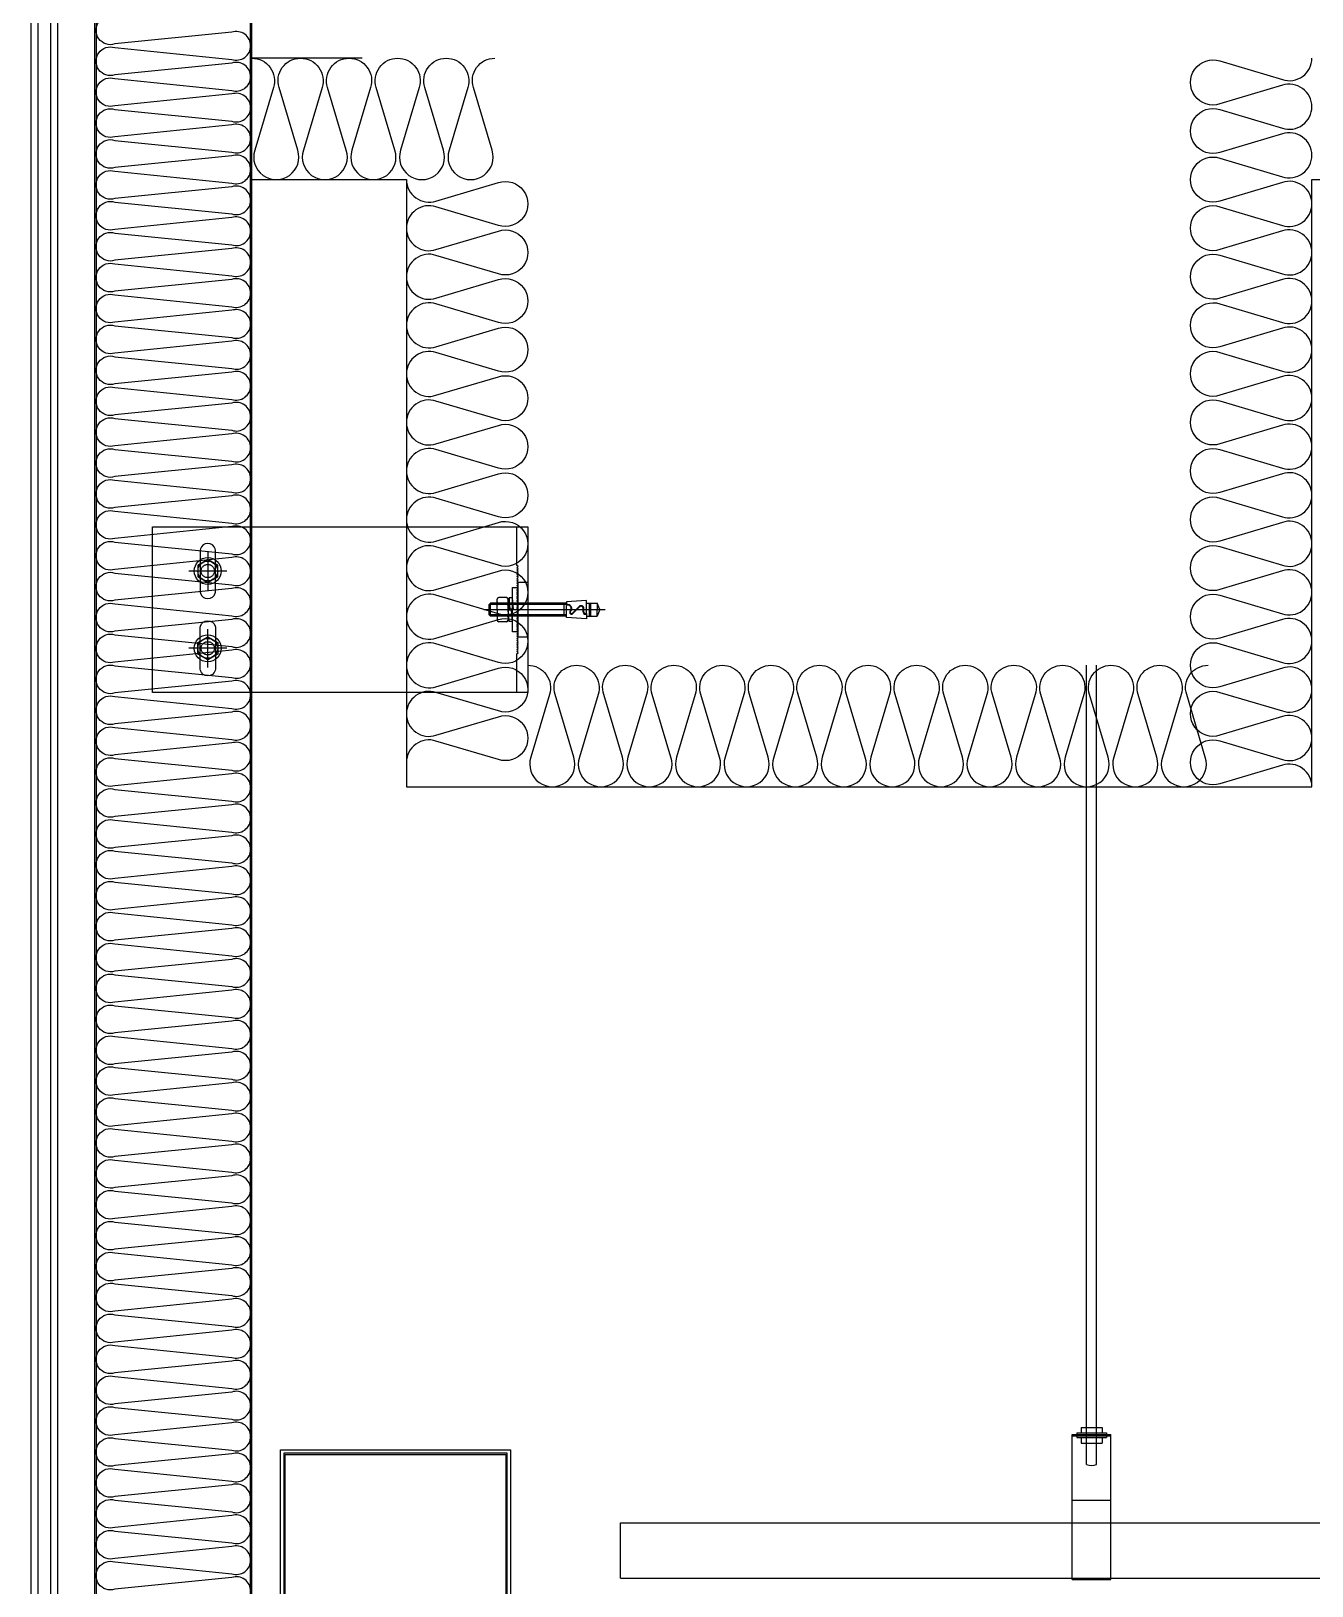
# Model space of a CAD drawing. Header units: millimetres. Extents: x 19868 to 801382, y -4805 to 85279.
# Drawn here: x 744238 to 745398, y 45305 to 46713 of the extents above; entities that cross this region are included whole.
import ezdxf

# ---------------------------------------------------------------- set-up
doc = ezdxf.new("R2010")
doc.units = ezdxf.units.MM
doc.header["$LTSCALE"] = 250
doc.linetypes.add('CENTER2', pattern=[28.575, 19.05, -3.175, 3.175, -3.175])
doc.linetypes.add('HIDDEN', pattern=[9.525, 6.35, -3.175])
for name, color, linetype in [('A-ALU', 4, 'Continuous'), ('A-CEIL', 8, 'Continuous'), ('A-CEIL_EL', 8, 'Continuous'), ('A-ETC-8', 8, 'Continuous'), ('A-WIN', 4, 'Continuous'), ('EGI', 6, 'Continuous'), ('fastener', 1, 'Continuous'), ('ISL', 251, 'Continuous'), ('S-TEEL', 4, 'Continuous')]:
    doc.layers.add(name, color=color, linetype=linetype)

# ---------------------------------------------------------------- blocks, each defined once
blk = doc.blocks.new('m12 set anchor')
at = {"layer": 'A-ETC-8', "color": 1}
for p, q in [((-4.8, 21), (-6, 19.8)), ((-6, 19.8), (6, 19.8)), ((-6, -49), (-6, 19.8)), ((-4.8, 21), (4.8, 21)), ((-4.8, -49), (-4.8, 21)), ((0, 26), (0, -84)), ((6, 19.8), (4.8, 21)), ((4.8, -49), (4.8, 21)), ((6, -49), (6, 19.8)), ((-11, 5.5), (-11, 12.5)), ((-10.8, 3), (-0.5, 4)), ((-10.8, 0), (-10.8, 3)), ((-10.8, 0), (-0.5, 1)), ((-10.8, 0), (0.5, 0)), ((0, 14), (-9.5, 14)), ((0, 4), (-9.5, 4)), ((-5.5, 5.5), (-5.5, 12.5)), ((-0.5, 1), (-0.5, 4)), ((10.7, 3), (-0.5, 3)), ((0, 14), (9.5, 14)), ((0, 4), (9.5, 4)), ((0.5, 2), (10.7, 3)), ((0.5, -1), (0.5, 2)), ((0.5, -1), (10.7, 0)), ((5.5, 5.5), (5.5, 12.5)), ((10.7, 0), (10.7, 3)), ((11, 5.5), (11, 12.5)), ((-8.2, -67), (-7, -49)), ((-7, -49), (0, -49)), ((6, -46.6), (-6, -46.6)), ((2.6, -60.8), (-3.6, -54.7)), ((2.9, -60.5), (-3.2, -54.4)), ((0, -49), (3.9, -49)), ((7, -49), (4.4, -49)), ((8.2, -67), (7, -49)), ((-3.6, -67), (-8.2, -67)), ((-6, -67), (-6, -76.6)), ((6, -69.4), (-6, -69.4)), ((-2.4, -64.1), (1.2, -64.1)), ((-2.4, -64.6), (1.2, -64.6)), ((-2.4, -67), (0, -67)), ((0, -67), (8.2, -67)), ((6, -67), (6, -76.6)), ((6, -70.6), (-6, -70.6)), ((0, -79), (-6, -76.6)), ((-6, -76.6), (0, -76.6)), ((6, -76.6), (0, -76.6)), ((0, -79), (6, -76.6))]:
    blk.add_line(p, q, dxfattribs=at)
for centre, radius, start, end in [((-9.5, 12.5), 1.47, 90, 180), ((-9.5, 5.5), 1.47, 180, 270), ((-7, 12.5), 1.47, 0, 90), ((-7, 5.5), 1.47, 270, 0), ((-4, 12.5), 1.47, 90, 180), ((-4, 5.5), 1.47, 180, 270), ((4, 12.5), 1.47, 0, 90), ((4, 5.5), 1.47, 270, 0), ((7, 12.5), 1.47, 90, 180), ((7, 5.5), 1.47, 180, 270), ((9.5, 12.5), 1.47, 0, 90), ((9.5, 5.5), 1.47, 270, 0), ((-2.4, -53.5), 1.68, 45, 225), ((-2.4, -53.5), 1.2, 45, 225), ((1, -50.1), 3.6, 225, 18.0378), ((1, -50.1), 3.12, 225, 20.9333), ((-2.4, -65.8), 1.68, 90, 225.5847), ((-2.4, -65.8), 1.2, 90, 270), ((1.2, -62.2), 2.4, 270, 45), ((1.2, -62.2), 1.92, 270, 45)]:
    blk.add_arc(centre, radius, start, end, dxfattribs=at)
blk = doc.blocks.new('A$Cd61effbe')
at = {"layer": 'fastener', "linetype": 'CENTER2'}
for p, q in [((-290, 302.6, 0), (-290, 268.1, 0)), ((-272.8, 285.4, 0), (-307.2, 285.4, 0)), ((-290, 198.1, 0), (-290, 232.6, 0)), ((-272.8, 215.4, 0), (-307.2, 215.4, 0))]:
    blk.add_line(p, q, dxfattribs=at)
at = {"layer": 'fastener', "elevation": 0}
for points in [[(-290, 295.8), (-299, 290.6), (-299, 280.2), (-290, 275), (-281, 280.2), (-281, 290.6)], [(-290, 205), (-299, 210.2), (-299, 220.6), (-290, 225.8), (-281, 220.6), (-281, 210.2)]]:
    blk.add_lwpolyline(points, close=True, dxfattribs=at)
at = {"layer": 'fastener'}
for centre, radius in [((-290, 285.4, 0), 12.2), ((-290, 285.4, 0), 9), ((-290, 215.4, 0), 12.2), ((-290, 215.4, 0), 9)]:
    blk.add_circle(centre, radius, dxfattribs=at)
at = {"layer": 'fastener', "linetype": 'HIDDEN'}
for centre in [(-290, 285.4, 0), (-290, 215.4, 0)]:
    blk.add_circle(centre, 6, dxfattribs=at)
at = {"layer": 'S-TEEL', "elevation": 0}
for points in [[(-340, 325.4), (0, 325.4), (0, 175.4), (-340, 175.4)], [(-14, 230.4), (-14, 270.4), (-10, 270.4), (-9, 269.4), (-10, 268.4), (-9, 267.4), (-10, 266.4), (-9, 265.4), (-10, 264.4), (-9, 263.4), (-10, 262.4), (-9, 261.4), (-10, 260.4), (-9, 259.4), (-10, 258.4), (-9, 257.4), (-10, 256.4), (-9, 255.4), (-10, 254.4), (-9, 253.4), (-10, 252.4), (-9, 251.4), (-10, 250.4), (-9, 249.4), (-10, 248.4), (-9, 247.4), (-10, 246.4), (-9, 245.4), (-10, 244.4), (-9, 243.4), (-10, 242.4), (-9, 241.4), (-10, 240.4), (-9, 239.4), (-10, 238.4), (-9, 237.4), (-10, 236.4), (-9, 235.4), (-10, 234.4), (-9, 233.4), (-10, 232.4), (-9, 231.4), (-10, 230.4)]]:
    blk.add_lwpolyline(points, close=True, dxfattribs=at)
at = {"layer": 'S-TEEL'}
blk.add_lwpolyline([(-10, 290.4), (-10, 325.4), (0, 325.4), (0, 175.4), (-10, 175.4), (-10, 210.4), (-9, 211.4), (-10, 212.4), (-9, 213.4), (-10, 214.4), (-9, 215.4), (-10, 216.4), (-9, 217.4), (-10, 218.4), (-9, 219.4), (-10, 220.4), (-9, 221.4), (-10, 222.4), (-9, 223.4), (-10, 224.4), (-9, 225.4), (-10, 226.4), (-9, 227.4), (-10, 228.4), (-9, 229.4), (-10, 230.4), (-9, 231.4), (-10, 232.4), (-9, 233.4), (-10, 234.4), (-9, 235.4), (-10, 236.4), (-9, 237.4), (-10, 238.4), (-9, 239.4), (-10, 240.4), (-9, 241.4), (-10, 242.4), (-9, 243.4), (-10, 244.4), (-9, 245.4), (-10, 246.4), (-9, 247.4), (-10, 248.4), (-9, 249.4), (-10, 250.4), (-9, 251.4), (-10, 252.4), (-9, 253.4), (-10, 254.4), (-9, 255.4), (-10, 256.4), (-9, 257.4), (-10, 258.4), (-9, 259.4), (-10, 260.4), (-9, 261.4), (-10, 262.4), (-9, 263.4), (-10, 264.4), (-9, 265.4), (-10, 266.4), (-9, 267.4), (-10, 268.4), (-9, 269.4), (-10, 270.4), (-9, 271.4), (-10, 272.4), (-9, 273.4), (-10, 274.4), (-9, 275.4), (-10, 276.4), (-9, 277.4), (-10, 278.4), (-9, 279.4), (-10, 280.4), (-9, 281.4), (-10, 282.4), (-9, 283.4), (-10, 284.4), (-9, 285.4), (-10, 286.4), (-9, 287.4), (-10, 288.4), (-9, 289.4), (-10, 290.4)], dxfattribs=at)
at = {"layer": 'S-TEEL', "elevation": 0}
for points in [[(-296.7, 265.4, 0.745357), (-283.3, 265.4, 0.072565), (-283, 267.4), (-283, 303.4, 0.072565), (-283.3, 305.4, 0.745355), (-296.7, 305.4, 0.072565), (-297, 303.4), (-297, 267.4, 0.072565)], [(-296.7, 235.4, -0.745357), (-283.3, 235.4, -0.072565), (-283, 233.4), (-283, 197.4, -0.072565), (-283.3, 195.4, -0.745355), (-296.7, 195.4, -0.072565), (-297, 197.4), (-297, 233.4, -0.072565)]]:
    blk.add_lwpolyline(points, format="xyb", close=True, dxfattribs=at)
at = {"layer": 'S-TEEL', "color": 1, "elevation": 0}
blk.add_lwpolyline([(0, 225.4), (-9, 225.4), (-9, 275.4), (0, 275.4)], close=True, dxfattribs=at)
at = {"layer": 'fastener', "rotation": 90}
blk.add_blockref('m12 set anchor', (-14, 250.4), dxfattribs=at)

msp = doc.modelspace()

# ---------------------------------------------------------------- linework, layer by layer
at = {"layer": 'A-ALU'}
msp.add_lwpolyline([(744669.4, 45275.1), (744669.4, 45425.1), (744467, 45425.1), (744467, 44950.1), (744449.4, 44950.1), (744449.4, 44960.1), (744438.2, 44960.1), (744438.2, 44958.9), (744448.2, 44958.9), (744448.2, 44948.9), (744468.2, 44948.9), (744468.2, 45423.9), (744668.2, 45423.9), (744668.2, 45273.9), (744688.2, 45273.9), (744688.2, 45278.9)], dxfattribs=at)
at = {"layer": 'A-CEIL'}
msp.add_lwpolyline([(744450.4, 44950.1), (744450.4, 44953.1), (744464, 44953.1), (744464, 45428.1), (744672.4, 45428.1), (744672.4, 45278.1), (744669.4, 45278.1)], dxfattribs=at)
at = {"layer": 'A-CEIL_EL'}
for p, q in [((745194.2, 45414.7), (745194.2, 46138.9, 0)), ((745203.2, 45414.7), (745203.2, 46138.9, 0)), ((745185.2, 45443.4), (745212.2, 45443.4)), ((745185.2, 45443.4), (745185.2, 45441.9)), ((745189.2, 45448.4), (745208.2, 45448.4)), ((745189.2, 45448.4), (745189.2, 45443.4)), ((745208.2, 45448.4), (745208.2, 45443.4)), ((745212.2, 45443.4), (745212.2, 45441.9)), ((745181.2, 45310.7), (745181.2, 45441.9)), ((745181.2, 45441.9), (745216.2, 45441.9)), ((745181.2, 45440.7), (745216.2, 45440.7)), ((745185.2, 45440.7), (745185.2, 45439.2)), ((745185.2, 45439.2), (745212.2, 45439.2)), ((745189.2, 45439.2), (745189.2, 45434.2)), ((745189.2, 45434.2), (745208.2, 45434.2)), ((745194.2, 45414.7), (745194.2, 45434.2)), ((745203.2, 45414.7), (745203.2, 45434.2)), ((745208.2, 45439.2), (745208.2, 45434.2)), ((745212.2, 45440.7), (745212.2, 45439.2)), ((745216.2, 45310.7), (745216.2, 45441.9)), ((745181.2, 45382.4), (745216.2, 45382.4)), ((744772.1, 45361.9), (748352.6, 45361.9)), ((744772.1, 45311.9), (744772.1, 45361.9)), ((745181.2, 45361.9), (745216.2, 45361.9)), ((744772.1, 45311.9), (748388.2, 45311.9)), ((745181.2, 45311.9), (745216.2, 45311.9)), ((745181.2, 45310.7), (745216.2, 45310.7))]:
    msp.add_line(p, q, dxfattribs=at)
msp.add_arc((745198.7, 45426.3), 12.4, 248.715, 291.285, dxfattribs=at)
at = {"layer": 'A-WIN'}
for points in [[(744244.2, 44987.4, -0.414214), (744243.2, 44986.4), (744239.2, 44986.4, -0.414214), (744238.2, 44987.4), (744238.2, 47558, -0.414214), (744239.2, 47559), (744243.2, 47559, -0.414214), (744244.2, 47558)], [(744262.2, 44987.4, -0.414214), (744261.2, 44986.4), (744257.2, 44986.4, -0.414214), (744256.2, 44987.4), (744256.2, 47558, -0.414214), (744257.2, 47559), (744261.2, 47559, -0.414214), (744262.2, 47558)]]:
    msp.add_lwpolyline(points, format="xyb", close=True, dxfattribs=at)
at = {"layer": 'EGI', "color": 8}
for p, q in [((744437, 45048.9, 0), (744437, 47496.5, 0)), ((744438.2, 45048.9, 0), (744438.2, 47496.5, 0))]:
    msp.add_line(p, q, dxfattribs=at)
at = {"layer": 'EGI'}
msp.add_lwpolyline([(744295.8, 47525.3, -0.414214), (744297, 47526.5), (744437, 47526.5, -0.414214), (744438.2, 47525.3), (744438.2, 47496.5), (744437, 47496.5), (744437, 47525.3), (744297, 47525.3), (744297, 45020.1), (744437, 45020.1), (744437, 45048.9), (744438.2, 45048.9), (744438.2, 45020.1, -0.414214), (744437, 45018.9), (744297, 45018.9, -0.414214), (744295.8, 45020.1), (744295.8, 47525.3)], format="xyb", dxfattribs=at)
at = {"layer": 'ISL'}
msp.add_line((744538.2, 46688.9), (744438.2, 46688.9, 0), dxfattribs=at)
for points in [[(744437, 45300.1, 0.509267), (744420, 45312.5), (744314, 45301.8, -1.372593), (744314, 45326.5), (744420, 45315.8, 0.509267), (744437, 45328.1, 0.509267), (744420, 45340.5), (744314, 45329.8, -1.372593), (744314, 45354.5), (744420, 45343.8, 0.509267), (744437, 45356.1, 0.509267), (744420, 45368.5), (744314, 45357.8, -1.372593), (744314, 45382.5), (744420, 45371.8, 0.509267), (744437, 45384.1, 0.509267), (744420, 45396.5), (744314, 45385.8, -1.372593), (744314, 45410.5), (744420, 45399.8, 0.509267), (744437, 45412.1, 0.509267), (744420, 45424.5), (744314, 45413.8, -1.372593), (744314, 45438.5), (744420, 45427.8, 0.509267), (744437, 45440.1, 0.509267), (744420, 45452.5), (744314, 45441.8, -1.372593), (744314, 45466.5), (744420, 45455.8, 0.509267), (744437, 45468.1, 0.509267), (744420, 45480.5), (744314, 45469.8, -1.372593), (744314, 45494.5), (744420, 45483.8, 0.509267), (744437, 45496.1, 0.509267), (744420, 45508.5), (744314, 45497.8, -1.372593), (744314, 45522.5), (744420, 45511.8, 0.509267), (744437, 45524.1, 0.509267), (744420, 45536.5), (744314, 45525.8, -1.372593), (744314, 45550.5), (744420, 45539.8, 0.509267), (744437, 45552.1, 0.509267), (744420, 45564.5), (744314, 45553.8, -1.372593), (744314, 45578.5), (744420, 45567.8, 0.509267), (744437, 45580.1, 0.509267), (744420, 45592.5), (744314, 45581.8, -1.372593), (744314, 45606.5), (744420, 45595.8, 0.509267), (744437, 45608.1, 0.509267), (744420, 45620.5), (744314, 45609.8, -1.372593), (744314, 45634.5), (744420, 45623.8, 0.509267), (744437, 45636.1, 0.509267), (744420, 45648.5), (744314, 45637.8, -1.372593), (744314, 45662.5), (744420, 45651.8, 0.509267), (744437, 45664.1, 0.509267), (744420, 45676.5), (744314, 45665.8, -1.372593), (744314, 45690.5), (744420, 45679.8, 0.509267), (744437, 45692.1, 0.509267), (744420, 45704.5), (744314, 45693.8, -1.372593), (744314, 45718.5), (744420, 45707.8, 0.509267), (744437, 45720.1, 0.509267), (744420, 45732.5), (744314, 45721.8, -1.372593), (744314, 45746.5), (744420, 45735.8, 0.509267), (744437, 45748.1, 0.509267), (744420, 45760.5), (744314, 45749.8, -1.372593), (744314, 45774.5), (744420, 45763.8, 0.509267), (744437, 45776.1, 0.509267), (744420, 45788.5), (744314, 45777.8, -1.372593), (744314, 45802.5), (744420, 45791.8, 0.509267), (744437, 45804.1, 0.509267), (744420, 45816.5), (744314, 45805.8, -1.372593), (744314, 45830.5), (744420, 45819.8, 0.509267), (744437, 45832.1, 0.509267), (744420, 45844.5), (744314, 45833.8, -1.372593), (744314, 45858.5), (744420, 45847.8, 0.509267), (744437, 45860.1, 0.509267), (744420, 45872.5), (744314, 45861.8, -1.372593), (744314, 45886.5), (744420, 45875.8, 0.509267), (744437, 45888.1, 0.509267), (744420, 45900.5), (744314, 45889.8, -1.372593), (744314, 45914.5), (744420, 45903.8, 0.509267), (744437, 45916.1, 0.509267), (744420, 45928.5), (744314, 45917.8, -1.372593), (744314, 45942.5), (744420, 45931.8, 0.509267), (744437, 45944.1, 0.509267), (744420, 45956.5), (744314, 45945.8, -1.372593), (744314, 45970.5), (744420, 45959.8, 0.509267), (744437, 45972.1, 0.509267), (744420, 45984.5), (744314, 45973.8, -1.372593), (744314, 45998.5), (744420, 45987.8, 0.509267), (744437, 46000.1, 0.509267), (744420, 46012.5), (744314, 46001.8, -1.372593), (744314, 46026.5), (744420, 46015.8, 0.509267), (744437, 46028.1, 0.509267), (744420, 46040.5), (744314, 46029.8, -1.372593), (744314, 46054.5), (744420, 46043.8, 0.509267), (744437, 46056.1, 0.509267), (744420, 46068.5), (744314, 46057.8, -1.372593), (744314, 46082.5), (744420, 46071.8, 0.509267), (744437, 46084.1, 0.509267), (744420, 46096.5), (744314, 46085.8, -1.372593), (744314, 46110.5), (744420, 46099.8, 0.509267), (744437, 46112.1, 0.509267), (744420, 46124.5), (744314, 46113.8, -1.372593), (744314, 46138.5), (744420, 46127.8, 0.509267), (744437, 46140.1, 0.509267), (744420, 46152.5), (744314, 46141.8, -1.372593), (744314, 46166.5), (744420, 46155.8, 0.509267), (744437, 46168.1, 0.509267), (744420, 46180.5), (744314, 46169.8, -1.372593), (744314, 46194.5), (744420, 46183.8, 0.509267), (744437, 46196.1, 0.509267), (744420, 46208.5), (744314, 46197.8, -1.372593), (744314, 46222.5), (744420, 46211.8, 0.509267), (744437, 46224.1, 0.509267), (744420, 46236.5), (744314, 46225.8, -1.372593), (744314, 46250.5), (744420, 46239.8, 0.509267), (744437, 46252.1, 0.509267), (744420, 46264.5), (744314, 46253.8, -1.372593), (744314, 46278.5), (744420, 46267.8, 0.509267), (744437, 46280.1, 0.509267), (744420, 46292.5), (744314, 46281.8, -1.372593), (744314, 46306.5), (744420, 46295.8, 0.509267), (744437, 46308.1, 0.509267), (744420, 46320.5), (744314, 46309.8, -1.372593), (744314, 46334.5), (744420, 46323.8, 0.509267), (744437, 46336.1, 0.509267), (744420, 46348.5), (744314, 46337.8, -1.372593), (744314, 46362.5), (744420, 46351.8, 0.509267), (744437, 46364.1, 0.509267), (744420, 46376.5), (744314, 46365.8, -1.372593), (744314, 46390.5), (744420, 46379.8, 0.509267), (744437, 46392.1, 0.509267), (744420, 46404.5), (744314, 46393.8, -1.372593), (744314, 46418.5), (744420, 46407.8, 0.509267), (744437, 46420.1, 0.509267), (744420, 46432.5), (744314, 46421.8, -1.372593), (744314, 46446.5), (744420, 46435.8, 0.509267), (744437, 46448.1, 0.509267), (744420, 46460.5), (744314, 46449.8, -1.372593), (744314, 46474.5), (744420, 46463.8, 0.509267), (744437, 46476.1, 0.509267), (744420, 46488.5), (744314, 46477.8, -1.372593), (744314, 46502.5), (744420, 46491.8, 0.509267), (744437, 46504.1, 0.509267), (744420, 46516.5), (744314, 46505.8, -1.372593), (744314, 46530.5), (744420, 46519.8, 0.509267), (744437, 46532.1, 0.509267), (744420, 46544.5), (744314, 46533.8, -1.372593), (744314, 46558.5), (744420, 46547.8, 0.509267), (744437, 46560.1, 0.509267), (744420, 46572.5), (744314, 46561.8, -1.372593), (744314, 46586.5), (744420, 46575.8, 0.509267), (744437, 46588.1, 0.509267), (744420, 46600.5), (744314, 46589.8, -1.372593), (744314, 46614.5), (744420, 46603.8, 0.509267), (744437, 46616.1, 0.509267), (744420, 46628.5), (744314, 46617.8, -1.372593), (744314, 46642.5), (744420, 46631.8, 0.509267), (744437, 46644.1, 0.509267), (744420, 46656.5), (744314, 46645.8, -1.372593), (744314, 46670.5), (744420, 46659.8, 0.509267), (744437, 46672.1, 0.509267), (744420, 46684.5), (744314, 46673.8, -1.372593), (744314, 46698.5), (744420, 46687.8, 0.509267), (744437, 46700.1, 0.509267), (744420, 46712.5), (744314, 46701.8, -1.372593), (744314, 46726.5)], [(745398.2, 46029, 0.509267), (745371.5, 46048.4), (745314.9, 46031.5, -1.372593), (745314.9, 46070.4), (745371.5, 46053.5, 0.509267), (745398.2, 46073, 0.509267), (745371.5, 46092.4), (745314.9, 46075.5, -1.372593), (745314.9, 46114.4), (745371.5, 46097.5, 0.509267), (745398.2, 46117, 0.509267), (745371.5, 46136.4), (745314.9, 46119.5, -1.372593), (745314.9, 46158.4), (745371.5, 46141.5, 0.509267), (745398.2, 46161, 0.509267), (745371.5, 46180.4), (745314.9, 46163.5, -1.372593), (745314.9, 46202.4), (745371.5, 46185.5, 0.509267), (745398.2, 46205, 0.509267), (745371.5, 46224.4), (745314.9, 46207.5, -1.372593), (745314.9, 46246.4), (745371.5, 46229.5, 0.509267), (745398.2, 46249, 0.509267), (745371.5, 46268.4), (745314.9, 46251.5, -1.372593), (745314.9, 46290.4), (745371.5, 46273.5, 0.509267), (745398.2, 46293, 0.509267), (745371.5, 46312.4), (745314.9, 46295.5, -1.372593), (745314.9, 46334.4), (745371.5, 46317.5, 0.509267), (745398.2, 46337, 0.509267), (745371.5, 46356.4), (745314.9, 46339.5, -1.372593), (745314.9, 46378.4), (745371.5, 46361.5, 0.509267), (745398.2, 46381, 0.509267), (745371.5, 46400.4), (745314.9, 46383.5, -1.372593), (745314.9, 46422.4), (745371.5, 46405.5, 0.509267), (745398.2, 46425, 0.509267), (745371.5, 46444.4), (745314.9, 46427.5, -1.372593), (745314.9, 46466.4), (745371.5, 46449.5, 0.509267), (745398.2, 46469, 0.509267), (745371.5, 46488.4), (745314.9, 46471.5, -1.372593), (745314.9, 46510.4), (745371.5, 46493.5, 0.509267), (745398.2, 46513, 0.509267), (745371.5, 46532.4), (745314.9, 46515.5, -1.372593), (745314.9, 46554.4), (745371.5, 46537.5, 0.509267), (745398.2, 46557, 0.509267), (745371.5, 46576.4), (745314.9, 46559.5, -1.372593), (745314.9, 46598.4), (745371.5, 46581.5, 0.509267), (745398.2, 46601, 0.509267), (745371.5, 46620.4), (745314.9, 46603.5, -1.372593), (745314.9, 46642.4), (745371.5, 46625.5, 0.509267), (745398.2, 46645, 0.509267), (745371.5, 46664.4), (745314.9, 46647.5, -1.372593), (745314.9, 46686.4), (745371.5, 46669.5, 0.509267), (745398.2, 46689)], [(744578.2, 46578.9, 0.509267), (744604.9, 46559.5), (744661.5, 46576.3, -1.372593), (744661.5, 46537.5), (744604.9, 46554.3, 0.509267), (744578.2, 46534.9, 0.509267), (744604.9, 46515.5), (744661.5, 46532.3, -1.372593), (744661.5, 46493.5), (744604.9, 46510.3, 0.509267), (744578.2, 46490.9, 0.509267), (744604.9, 46471.5), (744661.5, 46488.3, -1.372593), (744661.5, 46449.5), (744604.9, 46466.3, 0.509267), (744578.2, 46446.9, 0.509267), (744604.9, 46427.5), (744661.5, 46444.3, -1.372593), (744661.5, 46405.5), (744604.9, 46422.3, 0.509267), (744578.2, 46402.9, 0.509267), (744604.9, 46383.5), (744661.5, 46400.3, -1.372593), (744661.5, 46361.5), (744604.9, 46378.3, 0.509267), (744578.2, 46358.9, 0.509267), (744604.9, 46339.5), (744661.5, 46356.3, -1.372593), (744661.5, 46317.5), (744604.9, 46334.3, 0.509267), (744578.2, 46314.9, 0.509267), (744604.9, 46295.5), (744661.5, 46312.3, -1.372593), (744661.5, 46273.5), (744604.9, 46290.3, 0.509267), (744578.2, 46270.9, 0.509267), (744604.9, 46251.5), (744661.5, 46268.3, -1.372593), (744661.5, 46229.5), (744604.9, 46246.3, 0.509267), (744578.2, 46226.9, 0.509267), (744604.9, 46207.5), (744661.5, 46224.3, -1.372593), (744661.5, 46185.5), (744604.9, 46202.3, 0.509267), (744578.2, 46182.9, 0.509267), (744604.9, 46163.5), (744661.5, 46180.3, -1.372593), (744661.5, 46141.5), (744604.9, 46158.3, 0.509267), (744578.2, 46138.9, 0.509267), (744604.9, 46119.5), (744661.5, 46136.3, -1.372593), (744661.5, 46097.5), (744604.9, 46114.3, 0.509267), (744578.2, 46094.9, 0.509267), (744604.9, 46075.5), (744661.5, 46092.3, -1.372593), (744661.5, 46053.5), (744604.9, 46070.3, 0.509267), (744578.2, 46050.9)], [(744688.2, 46138.9, -0.509267), (744707.7, 46112.3), (744690.8, 46055.6, 1.372593), (744729.7, 46055.6), (744712.8, 46112.3, -0.509267), (744732.2, 46138.9, -0.509267), (744751.7, 46112.3), (744734.8, 46055.6, 1.372593), (744773.7, 46055.6), (744756.8, 46112.3, -0.509267), (744776.2, 46138.9, -0.509267), (744795.7, 46112.3), (744778.8, 46055.6, 1.372593), (744817.7, 46055.6), (744800.8, 46112.3, -0.509267), (744820.2, 46138.9, -0.509267), (744839.7, 46112.3), (744822.8, 46055.6, 1.372593), (744861.7, 46055.6), (744844.8, 46112.3, -0.509267), (744864.2, 46138.9, -0.509267), (744883.7, 46112.3), (744866.8, 46055.6, 1.372593), (744905.7, 46055.6), (744888.8, 46112.3, -0.509267), (744908.2, 46138.9, -0.509267), (744927.7, 46112.3), (744910.8, 46055.6, 1.372593), (744949.7, 46055.6), (744932.8, 46112.3, -0.509267), (744952.2, 46138.9, -0.509267), (744971.7, 46112.3), (744954.8, 46055.6, 1.372593), (744993.7, 46055.6), (744976.8, 46112.3, -0.509267), (744996.2, 46138.9, -0.509267), (745015.7, 46112.3), (744998.8, 46055.6, 1.372593), (745037.7, 46055.6), (745020.8, 46112.3, -0.509267), (745040.2, 46138.9, -0.509267), (745059.7, 46112.3), (745042.8, 46055.6, 1.372593), (745081.7, 46055.6), (745064.8, 46112.3, -0.509267), (745084.2, 46138.9, -0.509267), (745103.7, 46112.3), (745086.8, 46055.6, 1.372593), (745125.7, 46055.6), (745108.8, 46112.3, -0.509267), (745128.2, 46138.9, -0.509267), (745147.7, 46112.3), (745130.8, 46055.6, 1.372593), (745169.7, 46055.6), (745152.8, 46112.3, -0.509267), (745172.2, 46138.9, -0.509267), (745191.7, 46112.3), (745174.8, 46055.6, 1.372593), (745213.7, 46055.6), (745196.8, 46112.3, -0.509267), (745216.2, 46138.9, -0.509267), (745235.7, 46112.3), (745218.8, 46055.6, 1.372593), (745257.7, 46055.6), (745240.8, 46112.3, -0.509267), (745260.2, 46138.9, -0.509267), (745279.7, 46112.3), (745262.8, 46055.6, 1.372593), (745301.7, 46055.6), (745284.8, 46112.3, -0.509267), (745304.2, 46138.9)]]:
    msp.add_lwpolyline(points, format="xyb", dxfattribs=at)
at = {"layer": 'ISL', "elevation": 0}
msp.add_lwpolyline([(744438.2, 46688.9, -0.509267), (744457.7, 46662.3), (744440.8, 46605.6, 1.372593), (744479.7, 46605.6), (744462.8, 46662.3, -0.509267), (744482.2, 46688.9, -0.509267), (744501.7, 46662.3), (744484.8, 46605.6, 1.372593), (744523.7, 46605.6), (744506.8, 46662.3, -0.509267), (744526.2, 46688.9, -0.509267), (744545.7, 46662.3), (744528.8, 46605.6, 1.372593), (744567.7, 46605.6), (744550.8, 46662.3, -0.509267), (744570.2, 46688.9, -0.509267), (744589.7, 46662.3), (744572.8, 46605.6, 1.372593), (744611.7, 46605.6), (744594.8, 46662.3, -0.509267), (744614.2, 46688.9, -0.509267), (744633.7, 46662.3), (744616.8, 46605.6, 1.372593), (744655.7, 46605.6), (744638.8, 46662.3, -0.509267), (744658.2, 46688.9)], format="xyb", dxfattribs=at)
at = {"layer": 'ISL'}
msp.add_lwpolyline([(744438.2, 46578.9), (744578.2, 46578.9), (744578.2, 46028.9), (745398.2, 46028.9), (745398.2, 46578.9), (747878.2, 46578.9), (747878.2, 46028.9), (748488.2, 46028.9)], dxfattribs=at)

# ---------------------------------------------------------------- block references
at = {"layer": 'A-ETC-8'}
msp.add_blockref('A$Cd61effbe', (744688.2, 45938.9), dxfattribs=at)

doc.saveas('drawing.dxf')
